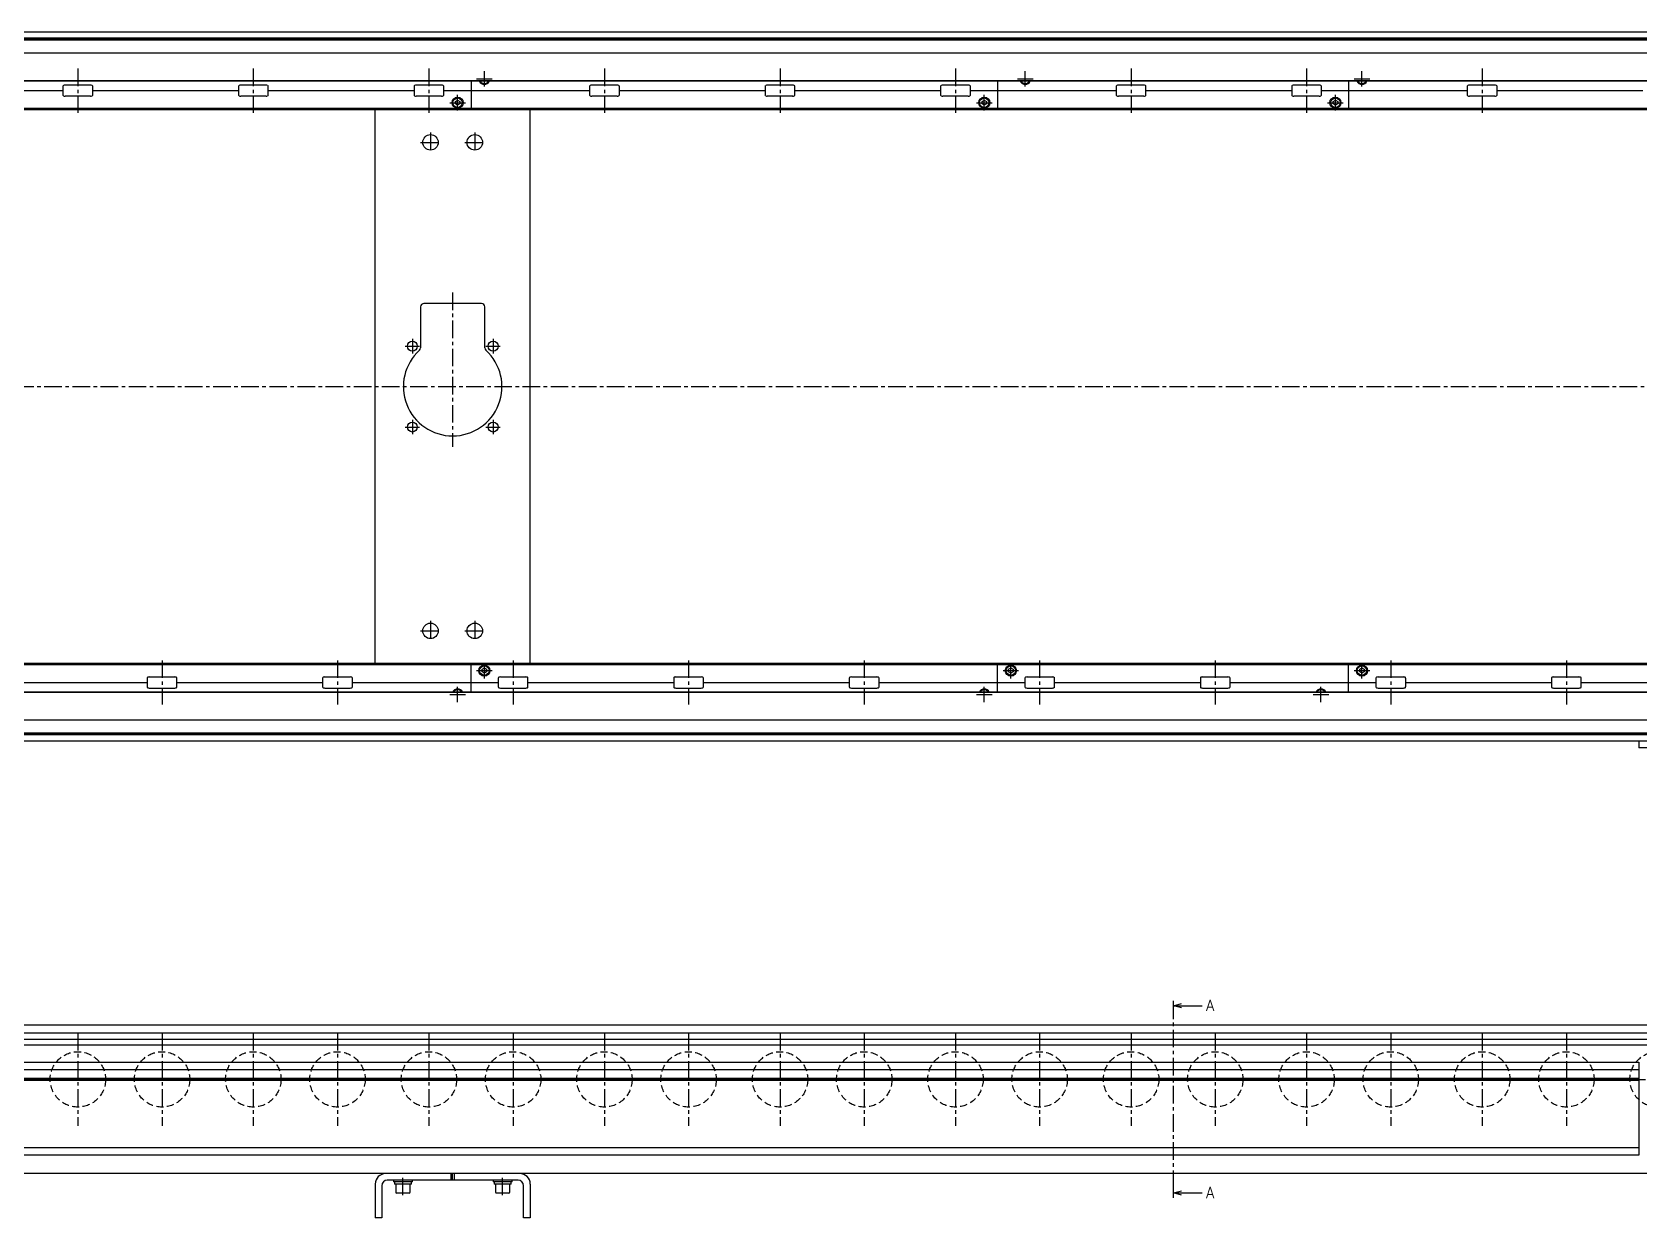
# Model space of a CAD drawing. Extents: x -10 to 4917, y -8 to 1151.
# Drawn here: x 2431 to 3882, y 28 to 1098 of the extents above; entities that cross this region are included whole.
import ezdxf

# ---------------------------------------------------------------- set-up
doc = ezdxf.new("R2010")
doc.units = 0
doc.header["$LTSCALE"] = 0.5
doc.linetypes.add('CENTER', pattern=[50.8, 31.75, -6.35, 6.35, -6.35])
doc.linetypes.add('DASHED', pattern=[19.05, 12.7, -6.35])
for name, color, linetype in [('MSM_CENTER', 1, 'CENTER'), ('MSM_CONTINUOUS', 7, 'CONTINUOUS'), ('MSM_DASHED', 4, 'DASHED'), ('MSM_PART_NUMBER', 7, 'CONTINUOUS')]:
    doc.layers.add(name, color=color, linetype=linetype)
doc.styles.get("Standard").update_dxf_attribs({"font": 'txt.shx', "height": 10, "bigfont": 'bigfont.shx'})

# ---------------------------------------------------------------- blocks, each defined once
blk = doc.blocks.new('*U88')
at = {"layer": 'MSM_PART_NUMBER'}
blk.add_text('A', height=10, dxfattribs=at).set_placement((3491.3, 214.9))
blk = doc.blocks.new('*U89')
at = {"layer": 'MSM_PART_NUMBER'}
blk.add_text('A', height=10, dxfattribs=at).set_placement((3491.3, 45.9))

msp = doc.modelspace()

# ---------------------------------------------------------------- linework, layer by layer
at = {"layer": 'MSM_CENTER'}
for p, q in [((2472.8, 1065.5), (2472.8, 1025.5)), ((2631.2, 1065.5), (2631.2, 1025.5)), ((2789.8, 1065.5), (2789.8, 1025.5)), ((2839.8, 1049.2), (2839.8, 1063.2)), ((2948.2, 1065.5), (2948.2, 1025.5)), ((3106.8, 1065.5), (3106.8, 1025.5)), ((3265.2, 1065.5), (3265.2, 1025.5)), ((3328.2, 1049.2), (3328.2, 1063.2)), ((3423.8, 1065.5), (3423.8, 1025.5)), ((3582.2, 1065.5), (3582.2, 1025.5)), ((3632.2, 1049.2), (3632.2, 1063.2)), ((3740.8, 1065.5), (3740.8, 1025.5)), ((2832.7, 1056.2), (2846.8, 1056.2)), ((3321.3, 1056.2), (3335.3, 1056.2)), ((3625.2, 1056.2), (3639.2, 1056.2)), ((2808.7, 1034.7), (2822.8, 1034.7)), ((2815.7, 1027.7), (2815.7, 1041.8)), ((3284.2, 1034.7), (3298.2, 1034.7)), ((3291.2, 1027.7), (3291.2, 1041.8)), ((3601.2, 1034.7), (3615.3, 1034.7)), ((3608.2, 1027.7), (3608.2, 1041.8)), ((2791.2, 1007.9), (2791.2, 989.9)), ((2831.2, 1007.9), (2831.2, 989.9)), ((2782.2, 998.9), (2800.3, 998.9)), ((2822.2, 998.9), (2840.3, 998.9)), ((2811.2, 863.4), (2811.2, 723.9)), ((2768.2, 814.9), (2781.2, 814.9)), ((2774.8, 821.4), (2774.8, 808.4)), ((2841.2, 814.9), (2854.2, 814.9)), ((2847.7, 821.4), (2847.7, 808.4)), ((359.7, 778.4), (4109.9, 778.4)), ((2768.2, 741.9), (2781.2, 741.9)), ((2774.8, 748.4), (2774.8, 735.4)), ((2841.2, 741.9), (2854.2, 741.9)), ((2847.7, 748.4), (2847.7, 735.4)), ((2791.2, 566.9), (2791.2, 548.9)), ((2831.2, 566.9), (2831.2, 548.9)), ((2782.2, 557.9), (2800.3, 557.9)), ((2822.2, 557.9), (2840.3, 557.9)), ((2548.8, 531.3), (2548.8, 491.3)), ((2707.2, 531.3), (2707.2, 491.3)), ((2839.8, 515), (2839.8, 529)), ((2865.8, 531.3), (2865.8, 491.3)), ((3024.2, 531.3), (3024.2, 491.3)), ((3182.8, 531.3), (3182.8, 491.3)), ((3315.2, 515), (3315.2, 529)), ((3341.2, 531.3), (3341.2, 491.3)), ((3499.8, 531.3), (3499.8, 491.3)), ((3632.2, 515), (3632.2, 529)), ((3658.2, 531.3), (3658.2, 491.3)), ((3816.8, 531.3), (3816.8, 491.3)), ((2832.7, 522), (2846.8, 522)), ((3308.2, 522), (3322.2, 522)), ((3625.2, 522), (3639.2, 522)), ((2808.7, 500.5), (2822.8, 500.5)), ((2815.7, 493.5), (2815.7, 507.5)), ((3284.2, 500.5), (3298.2, 500.5)), ((3291.2, 493.5), (3291.2, 507.5)), ((3588.2, 500.5), (3602.3, 500.5)), ((3595.2, 493.5), (3595.2, 507.5)), ((3462.2, 55), (3462.2, 215)), ((2472.8, 195), (2472.8, 111)), ((2548.8, 195), (2548.8, 111)), ((2631.2, 195), (2631.2, 111)), ((2707.2, 195), (2707.2, 111)), ((2789.8, 195), (2789.8, 111)), ((2865.8, 195), (2865.8, 111)), ((2948.2, 195), (2948.2, 111)), ((3024.2, 195), (3024.2, 111)), ((3106.8, 195), (3106.8, 111)), ((3182.8, 195), (3182.8, 111)), ((3265.2, 195), (3265.2, 111)), ((3341.2, 195), (3341.2, 111)), ((3423.8, 195), (3423.8, 111)), ((3499.8, 195), (3499.8, 111)), ((3582.2, 195), (3582.2, 111)), ((3658.2, 195), (3658.2, 111)), ((3740.8, 195), (3740.8, 111)), ((3816.8, 195), (3816.8, 111)), ((367.2, 153), (4100.3, 153)), ((2766.3, 48.4), (2766.3, 64)), ((2856.3, 48.4), (2856.3, 64))]:
    msp.add_line(p, q, dxfattribs=at)
at = {"layer": 'MSM_CONTINUOUS'}
for p, q in [((4099.9, 1098.4), (370.6, 1098.4)), ((4098.2, 1098.3), (372.2, 1098.3)), ((4073.6, 1092.9), (396.9, 1092.9)), ((4073.6, 1091.2), (396.9, 1091.2)), ((4073.5, 1092), (397, 1092)), ((4098.2, 1079.5), (372.2, 1079.5)), ((4098.2, 1054.1), (372.2, 1054.1)), ((4098.2, 1054.5), (422.2, 1054.5)), ((2459.3, 1045.5), (2327.7, 1045.5)), ((2459.3, 1049.5), (2459.3, 1041.5)), ((2484.2, 1050.5), (2461.3, 1050.5)), ((2486.2, 1041.5), (2486.2, 1049.5)), ((2617.8, 1045.5), (2486.2, 1045.5)), ((2617.8, 1049.5), (2617.8, 1041.5)), ((2642.7, 1050.5), (2619.8, 1050.5)), ((2644.7, 1041.5), (2644.7, 1049.5)), ((2776.3, 1045.5), (2644.7, 1045.5)), ((2776.3, 1049.5), (2776.3, 1041.5)), ((2801.2, 1050.5), (2778.3, 1050.5)), ((2803.2, 1041.5), (2803.2, 1049.5)), ((2934.8, 1045.5), (2803.2, 1045.5)), ((2827.8, 1054.1), (2827.8, 1029.4)), ((2839.8, 1053.9), (2839.4, 1054.1)), ((2840.1, 1054.1), (2839.8, 1053.9)), ((2934.8, 1049.5), (2934.8, 1041.5)), ((2959.7, 1050.5), (2936.8, 1050.5)), ((2961.7, 1041.5), (2961.7, 1049.5)), ((3093.3, 1045.5), (2961.7, 1045.5)), ((3093.3, 1049.5), (3093.3, 1041.5)), ((3118.2, 1050.5), (3095.3, 1050.5)), ((3120.2, 1041.5), (3120.2, 1049.5)), ((3251.8, 1045.5), (3120.2, 1045.5)), ((3251.8, 1049.5), (3251.8, 1041.5)), ((3276.7, 1050.5), (3253.8, 1050.5)), ((3278.7, 1041.5), (3278.7, 1049.5)), ((3410.3, 1045.5), (3278.7, 1045.5)), ((3303.2, 1054.1), (3303.2, 1029.4)), ((3328.2, 1053.9), (3327.9, 1054.1)), ((3328.6, 1054.1), (3328.2, 1053.9)), ((3410.3, 1049.5), (3410.3, 1041.5)), ((3435.2, 1050.5), (3412.3, 1050.5)), ((3437.2, 1041.5), (3437.2, 1049.5)), ((3568.8, 1045.5), (3437.2, 1045.5)), ((3568.8, 1049.5), (3568.8, 1041.5)), ((3593.7, 1050.5), (3570.8, 1050.5)), ((3595.7, 1041.5), (3595.7, 1049.5)), ((3727.3, 1045.5), (3595.7, 1045.5)), ((3620.2, 1054.1), (3620.2, 1029.4)), ((3632.2, 1053.9), (3631.9, 1054.1)), ((3632.6, 1054.1), (3632.2, 1053.9)), ((3727.3, 1049.5), (3727.3, 1041.5)), ((3752.2, 1050.5), (3729.3, 1050.5)), ((3754.2, 1041.5), (3754.2, 1049.5)), ((3885.8, 1045.5), (3754.2, 1045.5)), ((2484.2, 1040.5), (2461.3, 1040.5)), ((2642.7, 1040.5), (2619.8, 1040.5)), ((2801.2, 1040.5), (2778.3, 1040.5)), ((2813.8, 1035.9), (2815.7, 1037.1)), ((2813.8, 1033.6), (2813.8, 1035.9)), ((2815.7, 1032.4), (2813.8, 1033.6)), ((2815.7, 1037.1), (2817.8, 1035.9)), ((2817.8, 1033.6), (2815.7, 1032.4)), ((2817.8, 1035.9), (2817.8, 1033.6)), ((2959.7, 1040.5), (2936.8, 1040.5)), ((3118.2, 1040.5), (3095.3, 1040.5)), ((3276.7, 1040.5), (3253.8, 1040.5)), ((3289.3, 1035.9), (3291.2, 1037.1)), ((3289.3, 1033.6), (3289.3, 1035.9)), ((3291.2, 1032.4), (3289.3, 1033.6)), ((3291.2, 1037.1), (3293.2, 1035.9)), ((3293.2, 1033.6), (3291.2, 1032.4)), ((3293.2, 1035.9), (3293.2, 1033.6)), ((3435.2, 1040.5), (3412.3, 1040.5)), ((3593.7, 1040.5), (3570.8, 1040.5)), ((3606.3, 1035.9), (3608.2, 1037.1)), ((3606.3, 1033.6), (3606.3, 1035.9)), ((3608.2, 1032.4), (3606.3, 1033.6)), ((3608.2, 1037.1), (3610.3, 1035.9)), ((3610.3, 1033.6), (3608.2, 1032.4)), ((3610.3, 1035.9), (3610.3, 1033.6)), ((3752.2, 1040.5), (3729.3, 1040.5)), ((4095.7, 1029.4), (450.2, 1029.4)), ((4099.9, 1028.4), (450.2, 1028.4)), ((2741.3, 528.4), (2741.3, 1028.4)), ((2881.3, 528.4), (2881.3, 1028.4)), ((2782.2, 850.4), (2782.2, 813.5)), ((2837.3, 853.4), (2785.3, 853.4)), ((2840.3, 813.5), (2840.3, 850.4)), ((4099.9, 528.4), (450.2, 528.4)), ((450.2, 527.4), (4095.7, 527.4)), ((2827.8, 502.6), (2827.8, 527.4)), ((2837.8, 523.2), (2839.8, 524.4)), ((2837.8, 520.9), (2837.8, 523.2)), ((2839.8, 524.4), (2841.8, 523.2)), ((2841.8, 523.2), (2841.8, 520.9)), ((3303.2, 502.6), (3303.2, 527.4)), ((3313.2, 523.2), (3315.2, 524.4)), ((3313.2, 520.9), (3313.2, 523.2)), ((3315.2, 524.4), (3317.2, 523.2)), ((3317.2, 523.2), (3317.2, 520.9)), ((3620.2, 502.6), (3620.2, 527.4)), ((3630.2, 523.2), (3632.2, 524.4)), ((3630.2, 520.9), (3630.2, 523.2)), ((3632.2, 524.4), (3634.2, 523.2)), ((3634.2, 523.2), (3634.2, 520.9)), ((2403.7, 511.3), (2535.3, 511.3)), ((2535.3, 515.3), (2535.3, 507.3)), ((2537.3, 516.3), (2560.2, 516.3)), ((2562.2, 507.3), (2562.2, 515.3)), ((2562.2, 511.3), (2693.8, 511.3)), ((2693.8, 515.3), (2693.8, 507.3)), ((2695.8, 516.3), (2718.7, 516.3)), ((2720.7, 507.3), (2720.7, 515.3)), ((2720.7, 511.3), (2852.3, 511.3)), ((2839.8, 519.7), (2837.8, 520.9)), ((2841.8, 520.9), (2839.8, 519.7)), ((2852.3, 515.3), (2852.3, 507.3)), ((2854.3, 516.3), (2877.2, 516.3)), ((2879.2, 507.3), (2879.2, 515.3)), ((2879.2, 511.3), (3010.8, 511.3)), ((3010.8, 515.3), (3010.8, 507.3)), ((3012.8, 516.3), (3035.7, 516.3)), ((3037.7, 507.3), (3037.7, 515.3)), ((3037.7, 511.3), (3169.3, 511.3)), ((3169.3, 515.3), (3169.3, 507.3)), ((3171.3, 516.3), (3194.2, 516.3)), ((3196.2, 507.3), (3196.2, 515.3)), ((3196.2, 511.3), (3327.8, 511.3)), ((3315.2, 519.7), (3313.2, 520.9)), ((3317.2, 520.9), (3315.2, 519.7)), ((3327.8, 515.3), (3327.8, 507.3)), ((3329.8, 516.3), (3352.7, 516.3)), ((3354.7, 507.3), (3354.7, 515.3)), ((3354.7, 511.3), (3486.3, 511.3)), ((3486.3, 515.3), (3486.3, 507.3)), ((3488.3, 516.3), (3511.2, 516.3)), ((3513.2, 507.3), (3513.2, 515.3)), ((3513.2, 511.3), (3644.8, 511.3)), ((3632.2, 519.7), (3630.2, 520.9)), ((3634.2, 520.9), (3632.2, 519.7)), ((3644.8, 515.3), (3644.8, 507.3)), ((3646.8, 516.3), (3669.7, 516.3)), ((3671.7, 507.3), (3671.7, 515.3)), ((3671.7, 511.3), (3803.3, 511.3)), ((3803.3, 515.3), (3803.3, 507.3)), ((3805.3, 516.3), (3828.2, 516.3)), ((3830.2, 507.3), (3830.2, 515.3)), ((3830.2, 511.3), (3961.8, 511.3)), ((4098.2, 502.6), (372.2, 502.6)), ((4098.2, 502.2), (422.2, 502.2)), ((2537.3, 506.3), (2560.2, 506.3)), ((2695.8, 506.3), (2718.7, 506.3)), ((2815.4, 502.6), (2815.7, 502.9)), ((2815.7, 502.9), (2816.1, 502.6)), ((2854.3, 506.3), (2877.2, 506.3)), ((3012.8, 506.3), (3035.7, 506.3)), ((3171.3, 506.3), (3194.2, 506.3)), ((3290.9, 502.6), (3291.2, 502.9)), ((3291.2, 502.9), (3291.6, 502.6)), ((3329.8, 506.3), (3352.7, 506.3)), ((3488.3, 506.3), (3511.2, 506.3)), ((3594.9, 502.6), (3595.2, 502.9)), ((3595.2, 502.9), (3595.6, 502.6)), ((3646.8, 506.3), (3669.7, 506.3)), ((3805.3, 506.3), (3828.2, 506.3)), ((4098.2, 477.2), (372.2, 477.2)), ((4073.6, 465.6), (396.9, 465.6)), ((4073.5, 464.7), (397, 464.7)), ((4099.9, 458.4), (370.6, 458.4)), ((4098.2, 458.4), (372.2, 458.4)), ((4073.6, 463.9), (396.9, 463.9)), ((3882.2, 458.4), (3882.2, 452.4)), ((3932.2, 452.4), (3882.2, 452.4)), ((3462.2, 215), (3462.2, 224)), ((3462.2, 219.5), (3469.2, 221.4)), ((3462.2, 219.5), (3487.9, 219.5)), ((3469.2, 217.6), (3462.2, 219.5)), ((4098.2, 202), (372.2, 202)), ((4098.2, 194.6), (674.4, 194.6)), ((3982.2, 189), (676.6, 189)), ((3982.2, 184), (678.6, 184)), ((3882.2, 168.2), (667.2, 168.2)), ((3882.2, 161.7), (682.2, 161.7)), ((3882.2, 168.5), (3882.2, 84.5)), ((3882.2, 153.9), (682.2, 153.9)), ((3882.2, 153), (682.2, 153)), ((3882.2, 152.1), (682.2, 152.1)), ((3882.2, 91.2), (682.2, 91.2)), ((3882.2, 84.7), (679.7, 84.7)), ((4099.9, 68), (472.2, 68)), ((2741.3, 58.5), (2741.3, 28)), ((2870.2, 62), (2752.2, 62)), ((2757.8, 62), (2757.8, 60.4)), ((2774.8, 60.4), (2757.8, 60.4)), ((2758.6, 60.4), (2758.6, 58.4)), ((2774, 58.4), (2758.6, 58.4)), ((2759.8, 58.4), (2759.8, 51.2)), ((2772.8, 51.2), (2772.8, 58.4)), ((2774, 58.4), (2774, 60.4)), ((2774.8, 60.4), (2774.8, 62)), ((2809.8, 62), (2809.8, 68)), ((2811.2, 62), (2811.2, 68)), ((2812.8, 62), (2812.8, 68)), ((2847.7, 62), (2847.7, 60.4)), ((2864.8, 60.4), (2847.7, 60.4)), ((2848.6, 60.4), (2848.6, 58.4)), ((2863.9, 58.4), (2848.6, 58.4)), ((2849.8, 58.4), (2849.8, 51.2)), ((2862.8, 51.2), (2862.8, 58.4)), ((2863.9, 58.4), (2863.9, 60.4)), ((2864.8, 60.4), (2864.8, 62)), ((2881.3, 58.5), (2881.3, 28)), ((2747.3, 57), (2747.3, 28)), ((2771.9, 50.4), (2760.6, 50.4)), ((2861.9, 50.4), (2850.6, 50.4)), ((2875.3, 28), (2875.3, 57)), ((3462.2, 46), (3462.2, 55)), ((3462.2, 50.5), (3469.2, 52.4)), ((3469.2, 48.6), (3462.2, 50.5)), ((3462.2, 50.5), (3487.9, 50.5)), ((2747.3, 28), (2741.3, 28)), ((2881.3, 28), (2875.3, 28))]:
    msp.add_line(p, q, dxfattribs=at)
for centre, radius in [((2815.7, 1034.7), 5), ((2815.7, 1034.7), 4.25), ((3291.2, 1034.7), 5), ((3291.2, 1034.7), 4.25), ((3608.2, 1034.7), 5), ((3608.2, 1034.7), 4.25), ((2791.2, 998.9), 7), ((2831.2, 998.9), 7), ((2774.8, 814.9), 4.5), ((2847.7, 814.9), 4.5), ((2774.8, 741.9), 4.5), ((2847.7, 741.9), 4.5), ((2791.2, 557.9), 7), ((2831.2, 557.9), 7), ((2839.8, 522), 5), ((2839.8, 522), 4.25), ((3315.2, 522), 5), ((3315.2, 522), 4.25), ((3632.2, 522), 5), ((3632.2, 522), 4.25)]:
    msp.add_circle(centre, radius, dxfattribs=at)
for centre, radius, start, end in [((2460.2, 1049.4), 0.882, 115.5328, 172.1027), ((2461.3, 1047.1), 3.41, 89.6687, 115.2454), ((2484.2, 1047.1), 3.41, 64.7546, 90.3313), ((2485.3, 1049.4), 0.882, 7.8973, 64.4672), ((2618.7, 1049.4), 0.882, 115.5328, 172.1027), ((2619.8, 1047.1), 3.41, 89.6687, 115.2454), ((2642.7, 1047.1), 3.41, 64.7546, 90.3313), ((2643.8, 1049.4), 0.882, 7.8973, 64.4672), ((2777.2, 1049.4), 0.882, 115.5328, 172.1027), ((2778.3, 1047.1), 3.41, 89.6687, 115.2454), ((2801.2, 1047.1), 3.41, 64.7546, 90.3313), ((2802.3, 1049.4), 0.882, 7.8973, 64.4672), ((2839.8, 1056.2), 5, 204.8346, 335.1654), ((2839.8, 1056.2), 4.25, 209.6116, 330.3884), ((2935.7, 1049.4), 0.882, 115.5328, 172.1027), ((2936.8, 1047.1), 3.41, 89.6687, 115.2454), ((2959.7, 1047.1), 3.41, 64.7546, 90.3313), ((2960.8, 1049.4), 0.882, 7.8973, 64.4672), ((3094.2, 1049.4), 0.882, 115.5328, 172.1027), ((3095.3, 1047.1), 3.41, 89.6687, 115.2454), ((3118.2, 1047.1), 3.41, 64.7546, 90.3313), ((3119.3, 1049.4), 0.882, 7.8973, 64.4672), ((3252.7, 1049.4), 0.882, 115.5328, 172.1027), ((3253.8, 1047.1), 3.41, 89.6687, 115.2454), ((3276.7, 1047.1), 3.41, 64.7546, 90.3313), ((3277.8, 1049.4), 0.882, 7.8973, 64.4672), ((3328.2, 1056.2), 5, 204.8346, 335.1654), ((3328.2, 1056.2), 4.25, 209.6116, 330.3884), ((3411.2, 1049.4), 0.882, 115.5328, 172.1027), ((3412.3, 1047.1), 3.41, 89.6687, 115.2454), ((3435.2, 1047.1), 3.41, 64.7546, 90.3313), ((3436.3, 1049.4), 0.882, 7.8973, 64.4672), ((3569.7, 1049.4), 0.882, 115.5328, 172.1027), ((3570.8, 1047.1), 3.41, 89.6687, 115.2454), ((3593.7, 1047.1), 3.41, 64.7546, 90.3313), ((3594.8, 1049.4), 0.882, 7.8973, 64.4672), ((3632.2, 1056.2), 5, 204.8346, 335.1654), ((3632.2, 1056.2), 4.25, 209.6116, 330.3884), ((3728.2, 1049.4), 0.882, 115.5328, 172.1027), ((3729.3, 1047.1), 3.41, 89.6687, 115.2454), ((3752.2, 1047.1), 3.41, 64.7546, 90.3313), ((3753.3, 1049.4), 0.882, 7.8973, 64.4672), ((2460.2, 1041.6), 0.882, 187.8973, 244.4672), ((2461.3, 1043.9), 3.41, 244.7546, 270.3313), ((2484.2, 1043.9), 3.41, 269.6687, 295.2454), ((2485.3, 1041.6), 0.882, 295.5328, 352.1027), ((2618.7, 1041.6), 0.882, 187.8973, 244.4672), ((2619.8, 1043.9), 3.41, 244.7546, 270.3313), ((2642.7, 1043.9), 3.41, 269.6687, 295.2454), ((2643.8, 1041.6), 0.882, 295.5328, 352.1027), ((2777.2, 1041.6), 0.882, 187.8973, 244.4672), ((2778.3, 1043.9), 3.41, 244.7546, 270.3313), ((2801.2, 1043.9), 3.41, 269.6687, 295.2454), ((2802.3, 1041.6), 0.882, 295.5328, 352.1027), ((2935.7, 1041.6), 0.882, 187.8973, 244.4672), ((2936.8, 1043.9), 3.41, 244.7546, 270.3313), ((2959.7, 1043.9), 3.41, 269.6687, 295.2454), ((2960.8, 1041.6), 0.882, 295.5328, 352.1027), ((3094.2, 1041.6), 0.882, 187.8973, 244.4672), ((3095.3, 1043.9), 3.41, 244.7546, 270.3313), ((3118.2, 1043.9), 3.41, 269.6687, 295.2454), ((3119.3, 1041.6), 0.882, 295.5328, 352.1027), ((3252.7, 1041.6), 0.882, 187.8973, 244.4672), ((3253.8, 1043.9), 3.41, 244.7546, 270.3313), ((3276.7, 1043.9), 3.41, 269.6687, 295.2454), ((3277.8, 1041.6), 0.882, 295.5328, 352.1027), ((3411.2, 1041.6), 0.882, 187.8973, 244.4672), ((3412.3, 1043.9), 3.41, 244.7546, 270.3313), ((3435.2, 1043.9), 3.41, 269.6687, 295.2454), ((3436.3, 1041.6), 0.882, 295.5328, 352.1027), ((3569.7, 1041.6), 0.882, 187.8973, 244.4672), ((3570.8, 1043.9), 3.41, 244.7546, 270.3313), ((3593.7, 1043.9), 3.41, 269.6687, 295.2454), ((3594.8, 1041.6), 0.882, 295.5328, 352.1027), ((3728.2, 1041.6), 0.882, 187.8973, 244.4672), ((3729.3, 1043.9), 3.41, 244.7546, 270.3313), ((3752.2, 1043.9), 3.41, 269.6687, 295.2454), ((3753.3, 1041.6), 0.882, 295.5328, 352.1027), ((2785.3, 850.4), 3, 90, 180), ((2837.3, 850.4), 3, 0, 90), ((2779.2, 813.5), 3, 312.3521, 360), ((2843.3, 813.5), 3, 180, 227.6479), ((2811.2, 778.4), 44.5, 132.3521, 47.6479), ((2536.2, 515.2), 0.882, 115.5328, 172.1027), ((2537.3, 512.9), 3.41, 89.6687, 115.2454), ((2560.2, 512.9), 3.41, 64.7546, 90.3313), ((2561.3, 515.2), 0.882, 7.8973, 64.4672), ((2694.7, 515.2), 0.882, 115.5328, 172.1027), ((2695.8, 512.9), 3.41, 89.6687, 115.2454), ((2718.7, 512.9), 3.41, 64.7546, 90.3313), ((2719.8, 515.2), 0.882, 7.8973, 64.4672), ((2853.2, 515.2), 0.882, 115.5328, 172.1027), ((2854.3, 512.9), 3.41, 89.6687, 115.2454), ((2877.2, 512.9), 3.41, 64.7546, 90.3313), ((2878.3, 515.2), 0.882, 7.8973, 64.4672), ((3011.7, 515.2), 0.882, 115.5328, 172.1027), ((3012.8, 512.9), 3.41, 89.6687, 115.2454), ((3035.7, 512.9), 3.41, 64.7546, 90.3313), ((3036.8, 515.2), 0.882, 7.8973, 64.4672), ((3170.2, 515.2), 0.882, 115.5328, 172.1027), ((3171.3, 512.9), 3.41, 89.6687, 115.2454), ((3194.2, 512.9), 3.41, 64.7546, 90.3313), ((3195.3, 515.2), 0.882, 7.8973, 64.4672), ((3328.7, 515.2), 0.882, 115.5328, 172.1027), ((3329.8, 512.9), 3.41, 89.6687, 115.2454), ((3352.7, 512.9), 3.41, 64.7546, 90.3313), ((3353.8, 515.2), 0.882, 7.8973, 64.4672), ((3487.2, 515.2), 0.882, 115.5328, 172.1027), ((3488.3, 512.9), 3.41, 89.6687, 115.2454), ((3511.2, 512.9), 3.41, 64.7546, 90.3313), ((3512.3, 515.2), 0.882, 7.8973, 64.4672), ((3645.7, 515.2), 0.882, 115.5328, 172.1027), ((3646.8, 512.9), 3.41, 89.6687, 115.2454), ((3669.7, 512.9), 3.41, 64.7546, 90.3313), ((3670.8, 515.2), 0.882, 7.8973, 64.4672), ((3804.2, 515.2), 0.882, 115.5328, 172.1027), ((3805.3, 512.9), 3.41, 89.6687, 115.2454), ((3828.2, 512.9), 3.41, 64.7546, 90.3313), ((3829.3, 515.2), 0.882, 7.8973, 64.4672), ((2536.2, 507.4), 0.882, 187.8973, 244.4672), ((2537.3, 509.7), 3.41, 244.7546, 270.3313), ((2560.2, 509.7), 3.41, 269.6687, 295.2454), ((2561.3, 507.4), 0.882, 295.5328, 352.1027), ((2694.7, 507.4), 0.882, 187.8973, 244.4672), ((2695.8, 509.7), 3.41, 244.7546, 270.3313), ((2718.7, 509.7), 3.41, 269.6687, 295.2454), ((2719.8, 507.4), 0.882, 295.5328, 352.1027), ((2815.7, 500.5), 5, 24.8346, 155.1654), ((2815.7, 500.5), 4.25, 29.6116, 150.3884), ((2853.2, 507.4), 0.882, 187.8973, 244.4672), ((2854.3, 509.7), 3.41, 244.7546, 270.3313), ((2877.2, 509.7), 3.41, 269.6687, 295.2454), ((2878.3, 507.4), 0.882, 295.5328, 352.1027), ((3011.7, 507.4), 0.882, 187.8973, 244.4672), ((3012.8, 509.7), 3.41, 244.7546, 270.3313), ((3035.7, 509.7), 3.41, 269.6687, 295.2454), ((3036.8, 507.4), 0.882, 295.5328, 352.1027), ((3170.2, 507.4), 0.882, 187.8973, 244.4672), ((3171.3, 509.7), 3.41, 244.7546, 270.3313), ((3194.2, 509.7), 3.41, 269.6687, 295.2454), ((3195.3, 507.4), 0.882, 295.5328, 352.1027), ((3291.2, 500.5), 5, 24.8346, 155.1654), ((3291.2, 500.5), 4.25, 29.6116, 150.3884), ((3328.7, 507.4), 0.882, 187.8973, 244.4672), ((3329.8, 509.7), 3.41, 244.7546, 270.3313), ((3352.7, 509.7), 3.41, 269.6687, 295.2454), ((3353.8, 507.4), 0.882, 295.5328, 352.1027), ((3487.2, 507.4), 0.882, 187.8973, 244.4672), ((3488.3, 509.7), 3.41, 244.7546, 270.3313), ((3511.2, 509.7), 3.41, 269.6687, 295.2454), ((3512.3, 507.4), 0.882, 295.5328, 352.1027), ((3595.2, 500.5), 5, 24.8346, 155.1654), ((3595.2, 500.5), 4.25, 29.6116, 150.3884), ((3645.7, 507.4), 0.882, 187.8973, 244.4672), ((3646.8, 509.7), 3.41, 244.7546, 270.3313), ((3669.7, 509.7), 3.41, 269.6687, 295.2454), ((3670.8, 507.4), 0.882, 295.5328, 352.1027), ((3804.2, 507.4), 0.882, 187.8973, 244.4672), ((3805.3, 509.7), 3.41, 244.7546, 270.3313), ((3828.2, 509.7), 3.41, 269.6687, 295.2454), ((3829.3, 507.4), 0.882, 295.5328, 352.1027), ((2750.8, 58.5), 9.5, 90, 180), ((2752.2, 57), 5, 90, 180), ((2870.2, 57), 5, 0, 90), ((2871.8, 58.5), 9.5, 0, 90), ((2760.6, 51.2), 0.8, 180, 270), ((2771.9, 51.2), 0.8, 270, 0), ((2850.6, 51.2), 0.8, 180, 270), ((2861.9, 51.2), 0.8, 270, 0)]:
    msp.add_arc(centre, radius, start, end, dxfattribs=at)
at = {"layer": 'MSM_DASHED'}
for centre in [(2472.8, 153), (2548.8, 153), (2631.2, 153), (2707.2, 153), (2789.8, 153), (2865.8, 153), (2948.2, 153), (3024.2, 153), (3106.8, 153), (3182.8, 153), (3265.2, 153), (3341.2, 153), (3423.8, 153), (3499.8, 153), (3582.2, 153), (3658.2, 153), (3740.8, 153), (3816.8, 153), (3899.2, 153)]:
    msp.add_circle(centre, 25, dxfattribs=at)

# ---------------------------------------------------------------- block references
at = {"layer": 'MSM_CONTINUOUS'}
for name in ['*U88', '*U89']:
    msp.add_blockref(name, (0, 0), dxfattribs=at)

doc.saveas('drawing.dxf')
